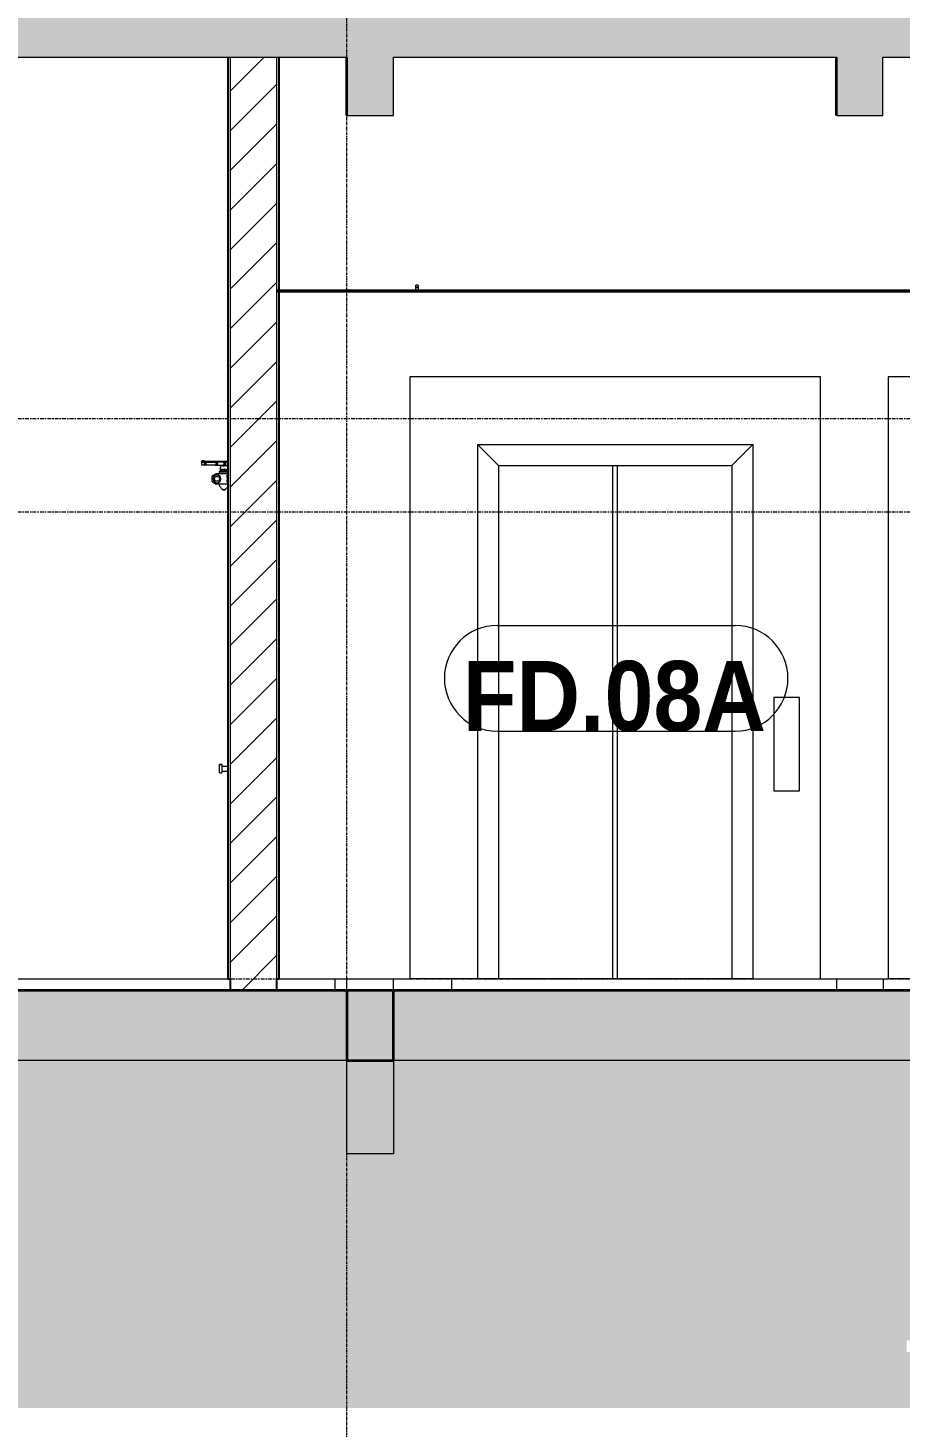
# Model space of a CAD drawing. Header units: millimetres. Extents: x 3451 to 201731, y -8641 to 35300.
# Drawn here: x 27070 to 30808, y -3921 to 2075 of the extents above; entities that cross this region are included whole.
import ezdxf

# ---------------------------------------------------------------- set-up
doc = ezdxf.new("R2010")
doc.units = ezdxf.units.MM
for name, pattern in [('Centre', [31.75, 6.35, -4.7625, 15.875, -4.7625]), ('Dash 1_8_', [6.35, 3.175, -3.175]), ('Grid Line', [22.225, 12.7, -3.175, 3.175, -3.175])]:
    doc.linetypes.add(name, pattern=pattern)
for name, color, linetype, lineweight in [('0-1', 7, 'Continuous', 5), ('A-AREA', 32, 'Dash 1_8_', 9), ('A-CLNG-1', 13, 'Continuous', 25), ('A-CLNG-PATT-1', 13, 'Continuous', 9), ('A-DETL-GENF-1', 7, 'Continuous', 9), ('A-DETL-GENF-3', 9, 'Continuous', 9), ('A-DETL-THIN', 151, 'Continuous', 9), ('A-DOOR', 31, 'Continuous', 9), ('A-DOOR-IDEN', 31, 'Continuous', 9), ('A-FLOR-1', 10, 'Continuous', 35), ('A-FLOR-LEVL-2', 51, 'Centre', 9), ('A-FLOR-PATT-1', 7, 'Continuous', 9), ('A-WALL', 113, 'Continuous', 9), ('A-WALL-1', 113, 'Continuous', 25), ('A-WALL-PATT-4', 111, 'Continuous', 9), ('E-LITE-EQPM', 33, 'Continuous', 9), ('S-BEAM-1', 12, 'Continuous', 5), ('S-BEAM-2', 10, 'Continuous', 35), ('S-COLS-1', 7, 'Continuous', 9), ('S-GRID-1', 1, 'Grid Line', 9)]:
    doc.layers.add(name, color=color, linetype=linetype, lineweight=lineweight)
doc.styles.add('Arial_B_1', font='arialbd.ttf', dxfattribs={"width": 0.9, "height": 300})

# ---------------------------------------------------------------- blocks, each defined once
blk = doc.blocks.new('NCV_TKTC_KET CAU_rvt-1-TKCS_MẶT CẮT C')
at = {"layer": 'A-FLOR-PATT-1'}
blk.add_hatch(color=256, dxfattribs=at).paths.add_polyline_path([(23236.9, -2350), (44538.6, -2350), (44536.9, -2050), (23236.9, -2050)])
at = {"layer": 'S-BEAM-1'}
blk.add_hatch(color=256, dxfattribs=at).paths.add_polyline_path([(28436.9, -2750), (28636.9, -2750), (28636.9, -2050), (28436.9, -2050), (28436.9, -2678.9)])
at = {"layer": 'A-FLOR-1'}
for p, q in [((44536.9, -2050), (23236.9, -2050)), ((28436.9, -2350), (28636.9, -2350))]:
    blk.add_line(p, q, dxfattribs=at)
at = {"layer": 'S-BEAM-2'}
for p, q in [((28435.3, 1950.1), (28435.3, 1700)), ((30535.3, 1950.1), (30535.3, 1700)), ((28636.9, -2050), (28436.9, -2050)), ((28436.9, -2050), (28436.9, -2350)), ((28636.9, -2350), (28636.9, -2050))]:
    blk.add_line(p, q, dxfattribs=at)
at = {"layer": 'S-COLS-1'}
for p, q in [((28386.9, -2050), (28386.9, -2000)), ((28436.9, -2050), (28436.9, -2000)), ((28636.9, -2050), (28636.9, -2000)), ((28886.9, -2050), (28886.9, -2000)), ((30536.9, -2050), (30536.9, -2000)), ((30736.9, -2050), (30736.9, -2000))]:
    blk.add_line(p, q, dxfattribs=at)
blk = doc.blocks.new('Thang may HIEN - Dài x Rộng - 2200x1200-V7-TKCS_MẶT CẮT C')
at = {"layer": 'A-DOOR'}
for p, q in [((30757.4, 580), (30757.4, -2000)), ((32517.4, 580), (30757.4, 580)), ((32517.4, -2000), (32517.4, 580)), ((31137.4, 200), (31047.4, 290)), ((31047.4, 290), (31047.4, -2000)), ((31047.4, 290), (32227.4, 290)), ((32227.4, 290), (32137.4, 200)), ((32227.4, 290), (32227.4, -2000)), ((31137.4, 200), (31137.4, -2000)), ((31137.4, 200), (32137.4, 200)), ((31627.4, -2000), (31627.4, 200)), ((31647.4, -2000), (31647.4, 200)), ((32137.4, 200), (32137.4, -2000)), ((32427.4, -794.1), (32317.4, -794.1)), ((32317.4, -794.1), (32317.4, -1194.1)), ((32427.4, -1194.1), (32427.4, -794.1)), ((32317.4, -1194.1), (32427.4, -1194.1)), ((31047.4, -2000), (30757.4, -2000)), ((31137.4, -2000), (31047.4, -2000)), ((31627.4, -2000), (31137.4, -2000)), ((31647.4, -2000), (31627.4, -2000)), ((32137.4, -2000), (31647.4, -2000)), ((32227.4, -2000), (32137.4, -2000)), ((32227.4, -2000), (32517.4, -2000))]:
    blk.add_line(p, q, dxfattribs=at)
blk = doc.blocks.new('LIC_06-ĐÈN LED TRÒN DOWNLIGHT_ P_18W - LIC_06-ĐÈN LED TRÒN DOWNLIGHT_ P_18W - ÁNH SÁNG 6000K-1339139-TKCS_MẶT CẮT C')
at = {"layer": 'E-LITE-EQPM'}
for p, q in [((31342.4, 973), (31332.4, 973)), ((31342.4, 973), (31332.4, 973)), ((31332.4, 972.2), (31332.4, 972.4)), ((31332.4, 972.4), (31332.4, 972.2)), ((31332.4, 964), (31332.4, 972.2)), ((31342.4, 972.2), (31332.4, 972.2)), ((31332.4, 961), (31332.4, 964)), ((31342.4, 964), (31332.4, 964)), ((31332.4, 950), (31332.4, 961)), ((31342.4, 961), (31332.4, 961)), ((31342.4, 972.4), (31342.4, 972.2)), ((31342.4, 972.2), (31342.4, 972.4)), ((31342.4, 972.2), (31342.4, 964)), ((31342.4, 964), (31342.4, 961)), ((31342.4, 961), (31342.4, 950))]:
    blk.add_line(p, q, dxfattribs=at)
blk = doc.blocks.new('FD_01 - FD_01-1200x2200mm-V140-TKCS_MẶT CẮT C')
at = {"layer": 'A-DOOR'}
for p, q in [((27813.5, 218.5), (27813.5, 215.5)), ((27813.9, 218.5), (27813.9, 218.5)), ((27813.9, 218.5), (27821.6, 218.5)), ((27813.9, 215.5), (27813.9, 215.5)), ((27813.9, 215.5), (27821.6, 215.5)), ((27814.6, 214.5), (27814.6, 200.5)), ((27815.1, 220.3), (27815.1, 218.5)), ((27827.1, 220.3), (27815.1, 220.3)), ((27815.1, 220.3), (27827.1, 220.3)), ((27815.2, 214.5), (27819.4, 214.5)), ((27819.4, 200.5), (27815.4, 200.5)), ((27816.1, 215.5), (27816.1, 214.5)), ((27819.4, 214.5), (27827.6, 214.5)), ((27827, 200.5), (27819.4, 200.5)), ((27821.1, 218.5), (27823.6, 218.5)), ((27823.6, 218.5), (27821.1, 218.5)), ((27822.7, 218.5), (27821.1, 218.5)), ((27821.1, 218.5), (27822.7, 218.5)), ((27821.1, 215.5), (27823.6, 215.5)), ((27823.6, 215.5), (27821.1, 215.5)), ((27823.6, 215.5), (27821.1, 215.5)), ((27821.1, 215.5), (27823.6, 215.5)), ((27823.2, 218.5), (27821.6, 218.5)), ((27821.6, 218.5), (27823.2, 218.5)), ((27823.2, 215.5), (27821.6, 215.5)), ((27821.6, 215.5), (27823.2, 215.5)), ((27872.6, 212.5), (27822.6, 212.5)), ((27822.6, 202.5), (27872.6, 202.5)), ((27823.2, 218.5), (27873.8, 218.5)), ((27823.2, 215.5), (27873.8, 215.5)), ((27826.1, 214.5), (27826.1, 215.5)), ((27826.4, 209.5), (27826.4, 211.5)), ((27826.4, 204.8), (27826.4, 207.2)), ((27827.6, 214.5), (27827, 214.5)), ((27827, 214.5), (27828.6, 214.5)), ((27827, 214.5), (27827, 200.5)), ((27828.6, 200.5), (27827, 200.5)), ((27827.1, 218.5), (27827.1, 220.3)), ((27827.6, 200.5), (27827.6, 214.5)), ((27828.1, 211.5), (27828.4, 211.5)), ((27828.4, 203.5), (27828.1, 203.5)), ((27828.4, 211.5), (27830.3, 211.5)), ((27830.3, 203.5), (27828.4, 203.5)), ((27830.3, 211.5), (27830.3, 203.5)), ((27850.4, 214.5), (27848.4, 214.5)), ((27848.4, 214.5), (27850.4, 214.5)), ((27916.4, 214.5), (27850.4, 214.5)), ((27877.3, 213.5), (27872.6, 213.5)), ((27872.6, 201.5), (27877.3, 201.5)), ((27873.8, 218.5), (27874.8, 218.5)), ((27873.8, 215.5), (27874.8, 215.5)), ((27874.8, 218.5), (27900.4, 218.5)), ((27874.8, 215.5), (27900.4, 215.5)), ((27877.3, 200.5), (27905.4, 200.5)), ((27925.4, 198), (27895.4, 198)), ((27895.4, 184.6), (27895.4, 192.9)), ((27895.4, 176), (27895.4, 182)), ((27895.4, 182), (27910.4, 182)), ((27905.4, 198), (27899.6, 198)), ((27899.9, 184), (27907.2, 184)), ((27899.9, 182), (27899.9, 184)), ((27900.4, 218.5), (27901.6, 218.5)), ((27900.4, 215.5), (27901.6, 215.5)), ((27900.9, 218.5), (27901.5, 218.5)), ((27901.5, 218.5), (27900.9, 218.5)), ((27900.9, 215.5), (27901.5, 215.5)), ((27901.5, 215.5), (27900.9, 215.5)), ((27901.6, 218.5), (27926.9, 218.5)), ((27901.6, 215.5), (27926.9, 215.5)), ((27905, 200.7), (27905, 198)), ((27909, 198), (27905, 198)), ((27905, 198), (27905.1, 198)), ((27905.7, 198), (27906.6, 198)), ((27906.6, 198), (27906.1, 198)), ((27906.1, 198), (27909.3, 198)), ((27906.2, 200.7), (27906.2, 197.7)), ((27907.2, 184), (27917.3, 184)), ((27907.2, 182), (27907.2, 184)), ((27908.6, 201), (27907.3, 201)), ((27908.6, 214), (27912.6, 214)), ((27912.6, 201), (27908.6, 201)), ((27916, 198), (27909, 198)), ((27909.3, 198), (27914.8, 198)), ((27910.4, 214), (27912.4, 214)), ((27912.4, 201), (27910.4, 201)), ((27910.4, 182), (27925.4, 182)), ((27912.4, 214), (27914.3, 214)), ((27914.3, 201), (27912.4, 201)), ((27913.9, 214), (27912.6, 214)), ((27912.6, 201), (27912.6, 214)), ((27912.6, 214), (27913.8, 214)), ((27912.6, 201), (27912.6, 214)), ((27912.6, 201), (27913.9, 201)), ((27914.3, 214), (27917.7, 214)), ((27914.3, 201), (27914.3, 214)), ((27917.7, 201), (27914.3, 201)), ((27914.8, 198), (27914.4, 198)), ((27914.8, 197.7), (27914.8, 214)), ((27921.3, 198), (27915.5, 198)), ((27915.8, 198), (27916, 198)), ((27916, 198), (27916, 214)), ((27916.4, 214.5), (27918.4, 214.5)), ((27918.4, 214.5), (27916.4, 214.5)), ((27917.3, 184), (27920, 184)), ((27917.3, 182), (27917.3, 184)), ((27918.5, 201), (27918.5, 214)), ((27920, 182), (27920, 184)), ((27925.4, 192.9), (27925.4, 184.6)), ((27925.4, 182), (27925.4, 176)), ((27859.6, 130.7), (27859.6, 154.3)), ((27860.6, 156.1), (27876.1, 164.7)), ((27876.1, 120.3), (27860.6, 128.9)), ((27869, 142.5), (27874.8, 152.5)), ((27874.8, 132.5), (27869, 142.5)), ((27874.8, 152.5), (27886.4, 152.5)), ((27886.4, 132.5), (27874.8, 132.5)), ((27877.1, 165), (27921.3, 165)), ((27921.3, 120), (27877.1, 120)), ((27886.4, 152.5), (27892.1, 142.5)), ((27892.1, 142.5), (27886.4, 132.5)), ((27890.4, 172), (27890.4, 165)), ((27891.1, 172), (27890.4, 172)), ((27890.4, 172), (27904.9, 172)), ((27890.4, 120), (27890.4, 112.4)), ((27910.4, 176), (27895.4, 176)), ((27899.9, 174), (27899.9, 176)), ((27903.6, 174), (27899.9, 174)), ((27900.9, 174), (27900.9, 172)), ((27902.1, 174), (27900.9, 174)), ((27900.9, 174), (27901.2, 174)), ((27901.2, 174), (27902.1, 174)), ((27907.6, 174), (27903.6, 174)), ((27903.6, 174), (27907.6, 174)), ((27907.2, 174), (27903.6, 174)), ((27904.9, 172), (27926.9, 172)), ((27907.2, 174), (27907.2, 176)), ((27912.3, 174), (27907.2, 174)), ((27907.6, 174), (27912.3, 174)), ((27912.3, 174), (27907.6, 174)), ((27925.4, 176), (27910.4, 176)), ((27912.3, 174), (27916.3, 174)), ((27918.6, 174), (27912.3, 174)), ((27917.3, 174), (27912.3, 174)), ((27916.3, 174), (27918.9, 174)), ((27917.3, 174), (27917.3, 176)), ((27918.6, 174), (27917.3, 174)), ((27918.9, 174), (27918.6, 174)), ((27920, 174), (27918.6, 174)), ((27918.9, 172), (27918.9, 174)), ((27920, 174), (27920, 176)), ((27921.3, 165), (27924.3, 165)), ((27924.3, 120), (27921.3, 120)), ((27923.7, 120), (27926.8, 120)), ((27926.9, 165), (27923.8, 165)), ((27924.3, 165), (27925.3, 165)), ((27925.3, 120), (27924.3, 120)), ((27925.6, 162), (27925.6, 123)), ((27890.7, 111.7), (27903.7, 96.3)), ((27904.4, 97), (27906.3, 97)), ((27906.3, 97), (27904.4, 97)), ((27913.4, 96), (27906.4, 96)), ((27906.4, 96), (27913.4, 96)), ((27913.6, 97), (27915.5, 97)), ((27915.5, 97), (27913.6, 97)), ((27916.2, 96.3), (27926.9, 109)), ((27901.9, -1082.5), (27891.9, -1082.5)), ((27891.9, -1100), (27891.9, -1082.5)), ((27891.9, -1082.5), (27901.9, -1082.5)), ((27891.9, -1117.5), (27891.9, -1100)), ((27891.9, -1117.5), (27901.9, -1117.5)), ((27891.9, -1117.5), (27901.9, -1117.5)), ((27901.9, -1082.5), (27901.9, -1100)), ((27926.9, -1090), (27901.9, -1090)), ((27901.9, -1100), (27901.9, -1117.5)), ((27901.9, -1110), (27926.9, -1110))]:
    blk.add_line(p, q, dxfattribs=at)
at = {"layer": 'A-DOOR', "flags": 128}
for points in [[(27830.3, 211.5), (27831, 211), (27831.7, 210.4), (27832.2, 209.7), (27832.6, 209), (27832.8, 208.3), (27832.9, 207.5)], [(27832.9, 207.5), (27832.8, 206.7), (27832.6, 206), (27832.2, 205.3), (27831.7, 204.6), (27831, 204), (27830.3, 203.5)], [(27925.6, 162), (27925.6, 162.7), (27925.6, 163.3), (27925.5, 163.9), (27925.5, 164.3), (27925.4, 164.7), (27925.4, 164.9), (27925.3, 165)], [(27925.3, 120), (27925.4, 120.1), (27925.4, 120.3), (27925.5, 120.7), (27925.5, 121.1), (27925.6, 121.7), (27925.6, 122.3), (27925.6, 123)], [(27925.4, 164.9), (27925.4, 164.7), (27925.5, 164.3), (27925.5, 163.9), (27925.6, 163.3), (27925.6, 162.7), (27925.6, 162)], [(27925.6, 123), (27925.6, 122.3), (27925.6, 121.7), (27925.5, 121.1), (27925.5, 120.7), (27925.4, 120.3), (27925.4, 120.1)], [(27890.7, 111.7), (27890.7, 111.7), (27890.6, 111.8), (27890.6, 111.8), (27890.6, 111.8), (27890.6, 111.9), (27890.6, 111.9), (27890.5, 112), (27890.5, 112), (27890.5, 112), (27890.5, 112.1), (27890.5, 112.1), (27890.5, 112.2), (27890.5, 112.2), (27890.4, 112.3), (27890.4, 112.3), (27890.4, 112.3), (27890.4, 112.4), (27890.4, 112.4)], [(27904.4, 96), (27904.3, 96), (27904.3, 96), (27904.3, 96), (27904.2, 96), (27904.2, 96), (27904.1, 96), (27904.1, 96), (27904.1, 96), (27904, 96.1), (27904, 96.1), (27904, 96.1), (27903.9, 96.1), (27903.9, 96.1), (27903.9, 96.1), (27903.8, 96.2), (27903.8, 96.2), (27903.8, 96.2), (27903.8, 96.2), (27903.7, 96.3), (27903.7, 96.3), (27903.7, 96.3), (27903.7, 96.3)], [(27915.5, 96), (27915.5, 96), (27915.5, 96), (27915.5, 96), (27915.4, 96), (27915.4, 96), (27915.4, 96), (27915.3, 96), (27915.2, 96), (27915.2, 96), (27915.1, 96), (27915, 96), (27914.9, 96), (27914.8, 96), (27914.7, 96), (27914.5, 96), (27914.4, 96), (27914.3, 96), (27914.1, 96), (27914, 96), (27913.8, 96), (27913.7, 96), (27913.5, 96), (27913.3, 96), (27913.1, 96), (27912.9, 96), (27912.8, 96), (27912.6, 96), (27912.4, 96), (27912.2, 96), (27912, 96), (27911.7, 96), (27911.5, 96), (27911.3, 96), (27911.1, 96), (27910.9, 96), (27910.7, 96), (27910.4, 96), (27910.2, 96), (27910, 96), (27909.8, 96), (27909.6, 96), (27909.3, 96), (27909.1, 96), (27908.9, 96), (27908.7, 96), (27908.5, 96), (27908.2, 96), (27908, 96), (27907.8, 96), (27907.6, 96), (27907.4, 96), (27907.2, 96), (27907, 96), (27906.8, 96), (27906.7, 96), (27906.5, 96), (27906.3, 96), (27906.1, 96), (27906, 96), (27905.8, 96), (27905.7, 96), (27905.5, 96), (27905.4, 96), (27905.3, 96), (27905.2, 96), (27905, 96), (27904.9, 96), (27904.8, 96), (27904.8, 96), (27904.7, 96), (27904.6, 96), (27904.6, 96), (27904.5, 96), (27904.5, 96), (27904.4, 96), (27904.4, 96), (27904.4, 96), (27904.4, 96)], [(27904.4, 96), (27904.4, 96), (27904.4, 96), (27904.4, 96), (27904.4, 96), (27904.5, 96), (27904.5, 96), (27904.6, 96), (27904.6, 96), (27904.7, 96), (27904.8, 96), (27904.9, 96), (27905, 96), (27905.1, 96), (27905.2, 96), (27905.3, 96), (27905.5, 96), (27905.6, 96), (27905.7, 96), (27905.9, 96), (27906.1, 96), (27906.2, 96), (27906.4, 96), (27906.6, 96), (27906.7, 96), (27906.9, 96), (27907.1, 96), (27907.3, 96), (27907.5, 96), (27907.7, 96), (27907.9, 96), (27908.1, 96), (27908.3, 96), (27908.6, 96), (27908.8, 96), (27909, 96), (27909.2, 96), (27909.4, 96), (27909.7, 96), (27909.9, 96), (27910.1, 96), (27910.3, 96), (27910.5, 96), (27910.8, 96), (27911, 96), (27911.2, 96), (27911.4, 96), (27911.6, 96), (27911.8, 96), (27912.1, 96), (27912.3, 96), (27912.5, 96), (27912.7, 96), (27912.8, 96), (27913, 96), (27913.2, 96), (27913.4, 96), (27913.6, 96), (27913.7, 96), (27913.9, 96), (27914, 96), (27914.2, 96), (27914.3, 96), (27914.5, 96), (27914.6, 96), (27914.7, 96), (27914.8, 96), (27914.9, 96), (27915, 96), (27915.1, 96), (27915.2, 96), (27915.3, 96), (27915.3, 96), (27915.4, 96), (27915.4, 96), (27915.5, 96), (27915.5, 96), (27915.5, 96), (27915.5, 96)], [(27916.2, 96.3), (27916.2, 96.3), (27916.2, 96.3), (27916.1, 96.2), (27916.1, 96.2), (27916.1, 96.2), (27916, 96.2), (27916, 96.2), (27916, 96.1), (27916, 96.1), (27915.9, 96.1), (27915.9, 96.1), (27915.9, 96.1), (27915.8, 96.1), (27915.8, 96), (27915.8, 96), (27915.7, 96), (27915.7, 96), (27915.6, 96), (27915.6, 96), (27915.6, 96), (27915.5, 96), (27915.5, 96)]]:
    blk.add_lwpolyline(points, dxfattribs=at)
at = {"layer": 'A-DOOR'}
for centre, radius, start, end in [((27861.6, 154.3), 2, 119.19749, 180), ((27861.6, 130.7), 2, 180, 240.80251), ((27880.6, 142.5), 17, 0, 180), ((27880.6, 142.5), 17, 180, 360), ((27880.6, 142.5), 16.5, 0, 180), ((27880.6, 142.5), 16.5, 180, 0), ((27877.1, 163), 2, 90, 119.19749), ((27877.1, 122), 2, 240.80251, 270), ((27880.6, 142.5), 17, 60, 75), ((27880.6, 142.5), 17, 285, 300)]:
    blk.add_arc(centre, radius, start, end, dxfattribs=at)
for centre, major_axis, ratio, start_param, end_param in [((27823.5, 207.5), (0, 5), 0.965835, 5.402701, 5.632805), ((27823.5, 207.5), (0, 5), 0.965835, 3.791973, 4.022077), ((27826.6, 207.5), (0, 7), 0.259156, 6.021386, 6.283185), ((27827.2, 207.5), (0, 2.5), 0.259156, 1.832596, 2.879793), ((27827.2, 207.5), (0, 2.5), 0.259156, 1.832596, 2.879793), ((27826.6, 207.5), (0, 7), 0.259156, 3.141593, 3.403392), ((27827.2, 207.5), (0, 2.5), 0.259156, 0.261799, 0.523599), ((27827.2, 207.5), (0, 2.5), 0.259156, 0.261799, 0.523599), ((27829.1, 207.5), (0, 2.5), 0.259156, 4.712389, 7.853982), ((27829.1, 207.5), (0, 2.5), 0.259156, 1.570796, 4.712389), ((27828.6, 207.5), (0, 7), 0.259156, 4.712389, 6.283185), ((27828.6, 207.5), (0, 7), 0.259156, 3.141593, 4.712389), ((27872.6, 207.5), (0, 6), 0.965835, 4.712389, 6.806784), ((27872.6, 207.5), (0, 6), 0.965835, 2.617994, 4.712389), ((27872.6, 207.5), (0, 5), 0.965835, 4.712389, 6.544985), ((27872.6, 207.5), (0, 5), 0.965835, 2.879793, 4.712389), ((27877.3, 207.5), (0, 7), 0.965835, 0.261799, 0.785398), ((27877.3, 207.5), (0, 7), 0.965835, 2.356194, 4.712389), ((27877.3, 207.5), (0, 6), 0.965835, 4.712389, 6.806784), ((27877.3, 207.5), (0, 6), 0.965835, 2.617994, 4.712389), ((27877.3, 207.5), (0, 7), 0.965835, 4.712389, 6.021386), ((27895.4, 186), (0, 12), 0.000349, 0, 0.959931), ((27895.4, 188), (0, 6), 0.000349, 3.141593, 4.101524), ((27905.4, 207.5), (0, 7), 0.965835, 5.776005, 6.536775), ((27905.4, 207.5), (0, 7), 0.965835, 2.888003, 3.648773), ((27910.9, 207.5), (0, 6.79), 0.259156, 0.291061, 0.547008), ((27910.9, 207.5), (0, 6.79), 0.259156, 2.594585, 2.850532), ((27912.9, 207.5), (0, 6.79), 0.259156, 0.291061, 1.058902), ((27912.9, 207.5), (0, 6.79), 0.259156, 2.082691, 2.850532), ((27912.7, 207.5), (0, 2.5), 0.259156, 4.712389, 7.853982), ((27912.7, 207.5), (0, 2.5), 0.259156, 1.570796, 4.712389), ((27925.4, 186), (0, 12), 0.000349, 0, 0.959931), ((27925.4, 188), (0, 6), 0.000349, 3.141593, 4.101524)]:
    blk.add_ellipse(centre, major_axis=major_axis, ratio=ratio, start_param=start_param, end_param=end_param, dxfattribs=at)
for points, knots in [([(27911.6, 207.5), (27911.6, 207.8), (27911.6, 208.2), (27911.5, 208.7), (27911.5, 209), (27911.4, 209.4), (27911.3, 209.8), (27911.2, 210), (27911.2, 210.3), (27911.1, 210.4), (27911, 210.6), (27911, 210.8), (27910.8, 211.1), (27910.7, 211.3), (27910.6, 211.5), (27910.5, 211.7), (27910.4, 211.8), (27910.3, 212), (27910.1, 212.3), (27909.9, 212.5), (27909.6, 212.8), (27909.2, 213.2), (27908.8, 213.5), (27908.6, 213.6)], [0, 0, 0, 0, 0.1, 0.15, 0.2, 0.25, 0.3, 0.35, 0.375, 0.4, 0.425, 0.45, 0.5, 0.55, 0.575, 0.6, 0.625, 0.65, 0.7, 0.75, 0.8, 0.9, 1, 1, 1, 1]), ([(27908.6, 201.4), (27908.8, 201.5), (27909.2, 201.8), (27909.6, 202.2), (27909.9, 202.5), (27910.1, 202.7), (27910.3, 203), (27910.4, 203.2), (27910.5, 203.3), (27910.6, 203.5), (27910.7, 203.7), (27910.8, 203.9), (27911, 204.2), (27911, 204.4), (27911.1, 204.6), (27911.2, 204.7), (27911.2, 205), (27911.3, 205.2), (27911.4, 205.6), (27911.5, 206), (27911.5, 206.3), (27911.6, 206.8), (27911.6, 207.2), (27911.6, 207.5)], [0, 0, 0, 0, 0.1, 0.2, 0.25, 0.3, 0.35, 0.375, 0.4, 0.425, 0.45, 0.5, 0.55, 0.575, 0.6, 0.625, 0.65, 0.7, 0.75, 0.8, 0.85, 0.9, 1, 1, 1, 1]), ([(27925.4, 152), (27925.4, 153.2), (27925.3, 155), (27925.2, 156.9), (27925.1, 157.9), (27924.9, 158.5), (27924.8, 158.7), (27924.6, 158.4), (27924.5, 157.6), (27924.3, 156.4), (27924.3, 155.4), (27924.3, 154.9)], [0, 0, 0, 0, 0.2, 0.3, 0.4, 0.5, 0.6, 0.7, 0.8, 0.9, 1, 1, 1, 1]), ([(27924.3, 154.9), (27924.3, 156), (27924.4, 157.3), (27924.6, 158.4), (27924.8, 158.7), (27924.9, 158.5), (27925.1, 157.9), (27925.2, 156.9), (27925.3, 155.5), (27925.4, 153.8), (27925.4, 152.6), (27925.4, 152)], [0, 0, 0, 0, 0.2, 0.3, 0.4, 0.5, 0.6, 0.7, 0.8, 0.9, 1, 1, 1, 1]), ([(27924.3, 149.1), (27924.3, 148), (27924.4, 146.7), (27924.6, 145.6), (27924.8, 145.3), (27924.9, 145.5), (27925.1, 146.1), (27925.2, 147.1), (27925.3, 148.5), (27925.4, 150.2), (27925.4, 151.4), (27925.4, 152)], [0, 0, 0, 0, 0.2, 0.3, 0.4, 0.5, 0.6, 0.7, 0.8, 0.9, 1, 1, 1, 1]), ([(27925.4, 152), (27925.4, 150.8), (27925.3, 149), (27925.2, 147.1), (27925.1, 146.1), (27924.9, 145.5), (27924.8, 145.3), (27924.6, 145.6), (27924.5, 146.4), (27924.3, 147.6), (27924.3, 148.6), (27924.3, 149.1)], [0, 0, 0, 0, 0.2, 0.3, 0.4, 0.5, 0.6, 0.7, 0.8, 0.9, 1, 1, 1, 1]), ([(27925.4, 133), (27925.4, 134.2), (27925.3, 136), (27925.2, 137.9), (27925.1, 138.9), (27924.9, 139.5), (27924.8, 139.7), (27924.6, 139.4), (27924.5, 138.6), (27924.3, 137.4), (27924.3, 136.4), (27924.3, 135.9)], [0, 0, 0, 0, 0.2, 0.3, 0.4, 0.5, 0.6, 0.7, 0.8, 0.9, 1, 1, 1, 1]), ([(27924.3, 135.9), (27924.3, 137), (27924.4, 138.3), (27924.6, 139.4), (27924.8, 139.7), (27924.9, 139.5), (27925.1, 138.9), (27925.2, 137.9), (27925.3, 136.5), (27925.4, 134.8), (27925.4, 133.6), (27925.4, 133)], [0, 0, 0, 0, 0.2, 0.3, 0.4, 0.5, 0.6, 0.7, 0.8, 0.9, 1, 1, 1, 1]), ([(27924.3, 130.1), (27924.3, 129), (27924.4, 127.7), (27924.6, 126.6), (27924.8, 126.3), (27924.9, 126.5), (27925.1, 127.1), (27925.2, 128.1), (27925.3, 129.5), (27925.4, 131.2), (27925.4, 132.4), (27925.4, 133)], [0, 0, 0, 0, 0.2, 0.3, 0.4, 0.5, 0.6, 0.7, 0.8, 0.9, 1, 1, 1, 1]), ([(27925.4, 133), (27925.4, 131.8), (27925.3, 130), (27925.2, 128.1), (27925.1, 127.1), (27924.9, 126.5), (27924.8, 126.3), (27924.6, 126.6), (27924.5, 127.4), (27924.3, 128.6), (27924.3, 129.6), (27924.3, 130.1)], [0, 0, 0, 0, 0.2, 0.3, 0.4, 0.5, 0.6, 0.7, 0.8, 0.9, 1, 1, 1, 1])]:
    blk.add_open_spline(points, degree=3, knots=knots, dxfattribs=at)
for points in [[(27924.1, 152), (27924.1, 152.5), (27924.2, 153.5), (27924.2, 154.4), (27924.3, 154.9)], [(27924.3, 149.1), (27924.2, 149.6), (27924.2, 150.5), (27924.1, 151.5), (27924.1, 152)], [(27924.1, 133), (27924.1, 133.5), (27924.2, 134.5), (27924.2, 135.4), (27924.3, 135.9)], [(27924.3, 130.1), (27924.2, 130.6), (27924.2, 131.5), (27924.1, 132.5), (27924.1, 133)], [(27924.3, 154.9), (27924.2, 154.4), (27924.2, 154), (27924.2, 153.5)], [(27924.2, 150.5), (27924.2, 150), (27924.2, 149.6), (27924.3, 149.1)], [(27924.3, 135.9), (27924.2, 135.4), (27924.2, 135), (27924.2, 134.5)], [(27924.2, 131.5), (27924.2, 131), (27924.2, 130.6), (27924.3, 130.1)]]:
    blk.add_open_spline(points, degree=3, dxfattribs=at)
blk = doc.blocks.new('STN_Door Tag - STN_Door Tag-1788670-TKCS_MẶT CẮT C')
at = {"layer": 'A-DOOR-IDEN'}
for p, q in [((34031.7, 10331.8), (35051.8, 10331.8)), ((34031.7, 9879), (35051.8, 9879))]:
    blk.add_line(p, q, dxfattribs=at)
for centre, start, end in [((34031.7, 10105.4), 90, 270), ((35051.8, 10105.4), 270, 90)]:
    blk.add_arc(centre, 226.4, start, end, dxfattribs=at)

msp = doc.modelspace()

# ---------------------------------------------------------------- hatches: boundary and pattern name
at = {"layer": 'A-CLNG-PATT-1'}
h = msp.add_hatch(dxfattribs=at)
h.set_pattern_fill('FP_7', color=256, style=0, pattern_type=2)
h.set_pattern_definition([(0, (49422.43, 14125), (1219.2, 304.8), [50.292, -864.108, 50.292, -864.108, -4876.8]), (0, (49422.43, 14125), (1219.2, 304.8), [-1828.8, 50.292, -1778.508, 50.292, -864.108, -2133.6]), (0, (49422.43, 14125), (1219.2, 304.8), [-4572, 50.292, -559.308, 50.292, -1473.708]), (120, (49879.63, 14277.4), (-873.5645, 903.458), [50.292, -864.108, 50.292, -5740.908]), (120, (49879.63, 14277.4), (-873.5645, 903.458), [-964.692, -864.108, 50.292, -1778.508, -3048]), (120, (49879.63, 14277.4), (-873.5645, 903.458), [-3657.6, 50.292, -864.108, 50.292, -2083.308]), (120, (49879.63, 14277.4), (-873.5645, 903.458), [-4622.292, -559.308, 50.292, -1473.708]), (240, (50032.03, 14887), (-345.6355, -1208.258), [50.292, -864.108, 50.292, -5740.908]), (240, (50032.03, 14887), (-345.6355, -1208.258), [-964.692, -864.108, 50.292, -1778.508, -3048]), (240, (50032.03, 14887), (-345.6355, -1208.258), [-3657.6, 50.292, -864.108, 50.292, -2083.308]), (240, (50032.03, 14887), (-345.6355, -1208.258), [-4622.292, -559.308, 50.292, -1473.708])])
h.paths.add_polyline_path([(33011.8, 945), (33336.9, 945), (33336.9, 950), (28136.9, 950), (28136.9, 945), (31725.6, 945)])
at = {"layer": 'A-DETL-GENF-1'}
msp.add_hatch(color=256, dxfattribs=at).paths.add_polyline_path([(40235.6, 1550), (40235.6, 1950), (44235.3, 1950), (44235.3, 1550), (44536.9, 1550), (44536.9, 2150), (24936.9, 2150), (24936.9, 1950), (26536.9, 1950), (26536.9, 1750), (26735.3, 1750), (26735.3, 1950), (28436.9, 1950), (28436.9, 1700), (28636.9, 1700), (28636.9, 1950), (30536.9, 1950), (30536.9, 1700), (30735.3, 1700), (30735.3, 1950), (33335.3, 1950), (33335.3, 1700), (33537.4, 1700), (33537.4, 1950), (35535.3, 1950), (35535.3, 1700), (35735.3, 1700), (35735.3, 1950), (39935.6, 1950), (39935.6, 1550)])
at = {"layer": 'A-DETL-GENF-3'}
h = msp.add_hatch(dxfattribs=at)
h.set_pattern_fill('FP_30', color=256, style=0, pattern_type=2)
h.set_pattern_definition([(0, (49422.4, 14125), (725.805, 725.805), [725.805, -725.805]), (0, (49422.4, 14397.2), (725.805, 725.805), [725.805, -725.805]), (0, (49422.4, 14669.35), (725.805, 725.805), [725.805, -725.805]), (90, (49513.15, 14760.1), (-725.805, 725.805), [725.805, -725.805]), (90, (49785.3, 14760.1), (-725.805, 725.805), [725.805, -725.805]), (90, (50057.5, 14760.1), (-725.805, 725.805), [725.805, -725.805])])
h.paths.add_polyline_path([(36870.3, -3840.5), (89603.2, -3840.5), (89603.2, -250), (86418.2, -250), (86418.2, -200), (83418.2, -200), (77436.3, 50), (72436.3, 50), (72436.3, 100), (70315, 100), (70315, 300), (58586.3, 300), (58586.3, 500), (47586.3, 500), (44536.9, 600), (44536.9, -2050), (45309.9, -2050), (45309.9, -3550), (45336.9, -3551.5), (45336.9, -3600), (43216.9, -3600), (43216.9, -3550), (43253.9, -3550), (43253.9, -2350), (41686.1, -2350), (41686.1, -3550), (41758.6, -3550), (41758.6, -3600), (38034.6, -3600), (38034.6, -3550), (38086.1, -3550), (38086.1, -2350), (34885.8, -2350), (34885.8, -3550), (34935.8, -3550), (34935.8, -3600), (30836.9, -3600), (30836.9, -3550), (30885.8, -3550), (30885.8, -2350), (28636.9, -2350), (28636.9, -2750), (28436.9, -2750), (28436.9, -2350), (26136.9, -2350), (26136.9, -3550), (26186.9, -3550), (26186.9, -3600), (23596.9, -3600), (23596.9, -3550), (23636.9, -3550), (23636.9, -2750), (23236.9, -2750), (23236.9, 650), (21236.9, 650), (21236.9, 599.7), (10888.2, 199.7), (10888.2, 150), (9888.2, 150), (9888.2, 100), (7288.4, 100), (7288.4, -3840.5), (35584.1, -3840.5)])
at = {"layer": 'A-WALL-PATT-4'}
h = msp.add_hatch(dxfattribs=at)
h.set_pattern_fill('FP_1', color=256, style=0, pattern_type=2)
h.set_pattern_definition([(45, (49422.43, 14125), (-84.8528, 84.8528), [])])
h.paths.add_polyline_path([(28136.9, -2050), (28136.9, 1950), (27936.9, 1950), (27936.9, -2050)])

# ---------------------------------------------------------------- linework, layer by layer
at = {"layer": 'A-AREA'}
msp.add_line((29006.9, -2000), (30167, -2000), dxfattribs=at)
at = {"layer": 'A-CLNG-1'}
for p, q in [((33336.9, 950), (28136.9, 950)), ((28136.9, 950), (28136.9, 945)), ((28136.9, 945), (33336.9, 945))]:
    msp.add_line(p, q, dxfattribs=at)
at = {"layer": 'A-DETL-THIN'}
for p, q in [((26735.3, 1950), (28436.9, 1950)), ((28436.9, 1950), (28436.9, 1700)), ((28636.9, 1700), (28636.9, 1950)), ((28636.9, 1950), (30536.9, 1950)), ((30536.9, 1950), (30536.9, 1700)), ((30735.3, 1700), (30735.3, 1950)), ((30735.3, 1950), (33335.3, 1950)), ((28436.9, 1700), (28636.9, 1700)), ((30536.9, 1700), (30735.3, 1700)), ((28436.9, -2350), (26136.9, -2350)), ((28436.9, -2750), (28436.9, -2350)), ((30885.8, -2350), (28636.9, -2350)), ((28636.9, -2350), (28636.9, -2750)), ((28636.9, -2750), (28436.9, -2750))]:
    msp.add_line(p, q, dxfattribs=at)
at = {"layer": 'A-FLOR-LEVL-2'}
for p, q in [((93442.9, 400), (3450.8, 400)), ((91537.9, 0), (3450.8, 0)), ((3450.8, -2000), (91537.9, -2000))]:
    msp.add_line(p, q, dxfattribs=at)
at = {"layer": 'A-WALL'}
for p, q in [((27936.9, 1950), (27936.9, -2000)), ((28136.9, -2000), (28136.9, 1950)), ((26536.9, -2000), (27926.9, -2000)), ((28146.9, -2000), (28706.9, -2000)), ((30466.9, -2000), (30757.4, -2000))]:
    msp.add_line(p, q, dxfattribs=at)
at = {"layer": 'A-WALL-1'}
for p, q in [((27926.9, 1950), (27926.9, -2000)), ((28146.9, -2000), (28146.9, 1950)), ((27926.9, -2000), (27936.9, -2000)), ((27936.9, -2000), (27936.9, -2050)), ((28136.9, -2050), (28136.9, -2000)), ((28136.9, -2000), (28146.9, -2000)), ((27936.9, -2050), (28136.9, -2050))]:
    msp.add_line(p, q, dxfattribs=at)
at = {"layer": 'S-GRID-1'}
for p, q in [((28436.9, -1941), (28436.9, 30542.5)), ((28436.9, -5691), (28436.9, -1941))]:
    msp.add_line(p, q, dxfattribs=at)

# ---------------------------------------------------------------- block references
at = {"layer": '0-1'}
msp.add_blockref('NCV_TKTC_KET CAU_rvt-1-TKCS_MẶT CẮT C', (0, 0), dxfattribs=at)
at = {"layer": 'A-DOOR'}
for name, p in [('Thang may HIEN - Dài x Rộng - 2200x1200-V7-TKCS_MẶT CẮT C', (-2050.4, 0)), ('Thang may HIEN - Dài x Rộng - 2200x1200-V7-TKCS_MẶT CẮT C', (0, 0)), ('FD_01 - FD_01-1200x2200mm-V140-TKCS_MẶT CẮT C', (0, 0))]:
    msp.add_blockref(name, p, dxfattribs=at)
at = {"layer": 'A-DOOR-IDEN'}
msp.add_blockref('STN_Door Tag - STN_Door Tag-1788670-TKCS_MẶT CẮT C', (-4950.2, -10817.6), dxfattribs=at)
at = {"layer": 'E-LITE-EQPM'}
msp.add_blockref('LIC_06-ĐÈN LED TRÒN DOWNLIGHT_ P_18W - LIC_06-ĐÈN LED TRÒN DOWNLIGHT_ P_18W - ÁNH SÁNG 6000K-1339139-TKCS_MẶT CẮT C', (-2600, 0), dxfattribs=at)

# ---------------------------------------------------------------- texts
at = {"layer": 'A-DOOR-IDEN', "insert": (29583.9, -790), "char_height": 300, "width": 1331.1, "attachment_point": 5, "line_spacing_factor": 0.936439, "style": 'Arial_B_1'}
msp.add_mtext('\\pt6.75,13.5,20.25,27,33.75,40.5,47.25,54,60.75,67.5,74.25,81,87.75,94.5,101.25,108,114.75,121.5,128.25,135,141.75,148.5,155.25,162,168.75,175.5,182.25,189,195.75,202.5,209.25,216;FD.08A', dxfattribs=at)

doc.saveas('drawing.dxf')
